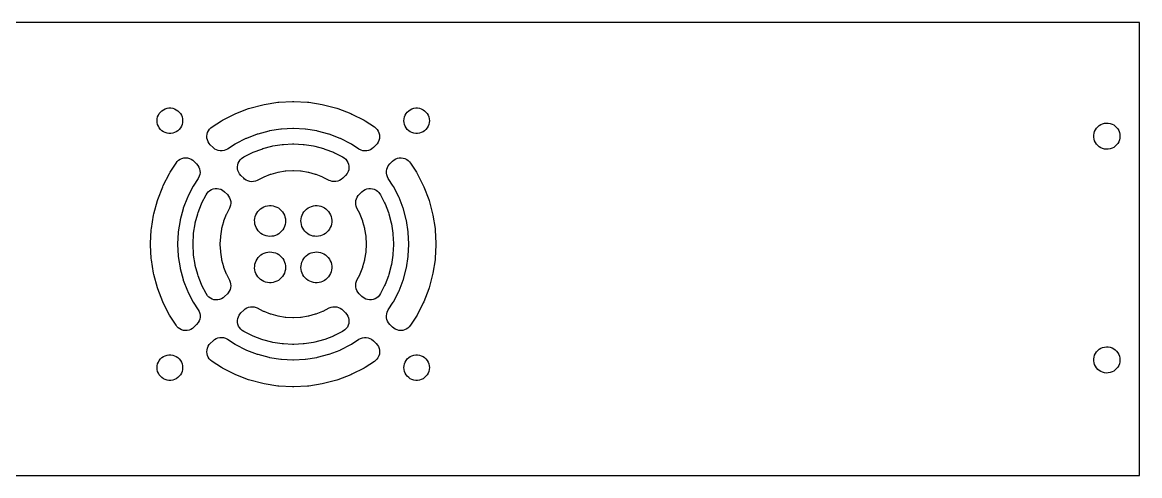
# Model space of a CAD drawing. Header units: metres. Extents: x 0 to 290, y 0 to 59.
# Drawn here: x 144.9 to 289.8, y 0 to 58.8 of the extents above; entities that cross this region are included whole.
import ezdxf

# ---------------------------------------------------------------- set-up
doc = ezdxf.new("R2010")
doc.units = ezdxf.units.M

msp = doc.modelspace()

# ---------------------------------------------------------------- linework, layer by layer
for p, q in [((289.75, 58.75), (0, 58.75)), ((289.75, 0), (289.75, 58.75)), ((174.359, 47.6149), (176.078, 48.0754)), ((176.078, 48.0754), (176.231, 48.108)), ((176.231, 48.108), (177.989, 48.3864)), ((177.989, 48.3864), (178.145, 48.4028)), ((178.145, 48.4028), (179.921, 48.4959)), ((179.921, 48.4959), (180.079, 48.4959)), ((180.079, 48.4959), (181.855, 48.4028)), ((181.855, 48.4028), (182.011, 48.3864)), ((182.011, 48.3864), (183.769, 48.108)), ((183.769, 48.108), (183.922, 48.0754)), ((183.922, 48.0754), (185.641, 47.6149)), ((162.364, 46.2466), (162.419, 46.4877)), ((162.419, 46.4877), (162.509, 46.7179)), ((162.509, 46.7179), (162.633, 46.9321)), ((162.633, 46.9321), (162.787, 47.1254)), ((162.787, 47.1254), (162.968, 47.2936)), ((162.968, 47.2936), (163.173, 47.4329)), ((163.173, 47.4329), (163.396, 47.5402)), ((163.396, 47.5402), (163.632, 47.6131)), ((163.632, 47.6131), (163.876, 47.65)), ((163.876, 47.65), (164.124, 47.65)), ((164.124, 47.65), (164.368, 47.6131)), ((164.368, 47.6131), (164.605, 47.5402)), ((164.605, 47.5402), (164.827, 47.4329)), ((164.827, 47.4329), (165.032, 47.2936)), ((165.032, 47.2936), (165.213, 47.1254)), ((165.213, 47.1254), (165.367, 46.9321)), ((165.367, 46.9321), (165.491, 46.7179)), ((165.491, 46.7179), (165.581, 46.4877)), ((165.581, 46.4877), (165.636, 46.2466)), ((170.82, 46.0571), (172.405, 46.8649)), ((172.405, 46.8649), (172.549, 46.9288)), ((172.549, 46.9288), (174.21, 47.5664)), ((174.21, 47.5664), (174.359, 47.6149)), ((185.641, 47.6149), (185.79, 47.5664)), ((185.79, 47.5664), (187.451, 46.9288)), ((187.451, 46.9288), (187.595, 46.8649)), ((187.595, 46.8649), (189.18, 46.0571)), ((194.364, 46.2466), (194.419, 46.4877)), ((194.419, 46.4877), (194.509, 46.7179)), ((194.509, 46.7179), (194.633, 46.9321)), ((194.633, 46.9321), (194.787, 47.1254)), ((194.787, 47.1254), (194.968, 47.2936)), ((194.968, 47.2936), (195.173, 47.4329)), ((195.173, 47.4329), (195.395, 47.5402)), ((195.395, 47.5402), (195.632, 47.6131)), ((195.632, 47.6131), (195.876, 47.65)), ((195.876, 47.65), (196.124, 47.65)), ((196.124, 47.65), (196.368, 47.6131)), ((196.368, 47.6131), (196.604, 47.5402)), ((196.604, 47.5402), (196.827, 47.4329)), ((196.827, 47.4329), (197.032, 47.2936)), ((197.032, 47.2936), (197.213, 47.1254)), ((197.213, 47.1254), (197.367, 46.9321)), ((197.367, 46.9321), (197.491, 46.7179)), ((197.491, 46.7179), (197.581, 46.4877)), ((197.581, 46.4877), (197.636, 46.2466)), ((162.345, 46), (162.364, 46.2466)), ((162.364, 45.7534), (162.345, 46)), ((162.419, 45.5123), (162.364, 45.7534)), ((162.509, 45.2821), (162.419, 45.5123)), ((162.633, 45.0679), (162.509, 45.2821)), ((162.787, 44.8746), (162.633, 45.0679)), ((165.367, 45.0679), (165.213, 44.8746)), ((165.491, 45.2821), (165.367, 45.0679)), ((165.581, 45.5123), (165.491, 45.2821)), ((165.636, 45.7534), (165.581, 45.5123)), ((165.636, 46.2466), (165.655, 46)), ((165.655, 46), (165.636, 45.7534)), ((169.157, 44.9109), (169.332, 45.0861)), ((169.332, 45.0861), (169.484, 45.1995)), ((169.484, 45.1995), (170.684, 45.9786)), ((170.684, 45.9786), (170.82, 46.0571)), ((178.393, 44.9117), (176.92, 44.6784)), ((178.471, 44.9199), (178.393, 44.9117)), ((179.961, 44.9979), (178.471, 44.9199)), ((180.039, 44.9979), (179.961, 44.9979)), ((181.529, 44.9199), (180.039, 44.9979)), ((181.607, 44.9117), (181.529, 44.9199)), ((183.08, 44.6784), (181.607, 44.9117)), ((189.18, 46.0571), (189.316, 45.9786)), ((189.316, 45.9786), (190.516, 45.1995)), ((190.516, 45.1995), (190.712, 45.0478)), ((190.712, 45.0478), (190.88, 44.866)), ((194.345, 46), (194.364, 46.2466)), ((194.364, 45.7534), (194.345, 46)), ((194.419, 45.5123), (194.364, 45.7534)), ((194.509, 45.2821), (194.419, 45.5123)), ((194.633, 45.0679), (194.509, 45.2821)), ((194.787, 44.8746), (194.633, 45.0679)), ((197.367, 45.0679), (197.213, 44.8746)), ((197.491, 45.2821), (197.367, 45.0679)), ((197.581, 45.5123), (197.491, 45.2821)), ((197.636, 45.7534), (197.581, 45.5123)), ((197.636, 46.2466), (197.655, 46)), ((197.655, 46), (197.636, 45.7534)), ((284.018, 44.832), (284.154, 45.039)), ((284.154, 45.039), (284.32, 45.2238)), ((284.32, 45.2238), (284.511, 45.3826)), ((284.511, 45.3826), (284.723, 45.5119)), ((284.723, 45.5119), (284.951, 45.6089)), ((284.951, 45.6089), (285.191, 45.6717)), ((285.191, 45.6717), (285.438, 45.6989)), ((285.438, 45.6989), (285.686, 45.6898)), ((285.686, 45.6898), (285.93, 45.6447)), ((285.93, 45.6447), (286.165, 45.5646)), ((286.165, 45.5646), (286.386, 45.4511)), ((286.386, 45.4511), (286.587, 45.3067)), ((286.587, 45.3067), (286.766, 45.1344)), ((286.766, 45.1344), (286.918, 44.938)), ((286.918, 44.938), (287.039, 44.7216)), ((162.968, 44.7064), (162.787, 44.8746)), ((163.173, 44.567), (162.968, 44.7064)), ((163.396, 44.4597), (163.173, 44.567)), ((163.632, 44.3869), (163.396, 44.4597)), ((163.876, 44.35), (163.632, 44.3869)), ((164.124, 44.35), (163.876, 44.35)), ((164.368, 44.3869), (164.124, 44.35)), ((164.605, 44.4597), (164.368, 44.3869)), ((164.827, 44.567), (164.605, 44.4597)), ((165.032, 44.7064), (164.827, 44.567)), ((165.213, 44.8746), (165.032, 44.7064)), ((168.802, 44.0034), (168.833, 44.2493)), ((168.813, 43.7559), (168.802, 44.0034)), ((168.864, 43.5134), (168.813, 43.7559)), ((168.833, 44.2493), (168.904, 44.4867)), ((168.954, 43.2827), (168.864, 43.5134)), ((168.904, 44.4867), (169.013, 44.7093)), ((169.013, 44.7093), (169.157, 44.9109)), ((173.864, 43.6853), (172.535, 43.0082)), ((173.936, 43.7173), (173.864, 43.6853)), ((175.328, 44.2517), (173.936, 43.7173)), ((175.403, 44.2761), (175.328, 44.2517)), ((176.843, 44.662), (175.403, 44.2761)), ((176.92, 44.6784), (176.843, 44.662)), ((183.157, 44.662), (183.08, 44.6784)), ((184.597, 44.2761), (183.157, 44.662)), ((184.672, 44.2517), (184.597, 44.2761)), ((186.064, 43.7173), (184.672, 44.2517)), ((186.136, 43.6853), (186.064, 43.7173)), ((187.465, 43.0082), (186.136, 43.6853)), ((190.88, 44.866), (191.016, 44.659)), ((191.016, 44.659), (191.116, 44.4324)), ((191.116, 44.4324), (191.178, 44.1924)), ((191.179, 43.6986), (191.119, 43.4583)), ((191.178, 44.1924), (191.199, 43.9456)), ((191.199, 43.9456), (191.179, 43.6986)), ((194.968, 44.7064), (194.787, 44.8746)), ((195.173, 44.567), (194.968, 44.7064)), ((195.395, 44.4597), (195.173, 44.567)), ((195.632, 44.3869), (195.395, 44.4597)), ((195.876, 44.35), (195.632, 44.3869)), ((196.124, 44.35), (195.876, 44.35)), ((196.368, 44.3869), (196.124, 44.35)), ((196.604, 44.4597), (196.368, 44.3869)), ((196.827, 44.567), (196.604, 44.4597)), ((197.032, 44.7064), (196.827, 44.567)), ((197.213, 44.8746), (197.032, 44.7064)), ((283.805, 44.1241), (283.841, 44.3696)), ((283.805, 43.8759), (283.805, 44.1241)), ((283.841, 43.6304), (283.805, 43.8759)), ((283.841, 44.3696), (283.912, 44.6073)), ((283.912, 43.3927), (283.841, 43.6304)), ((283.912, 44.6073), (284.018, 44.832)), ((287.039, 44.7216), (287.128, 44.4898)), ((287.128, 43.5102), (287.039, 43.2784)), ((287.128, 44.4898), (287.182, 44.2475)), ((287.182, 43.7525), (287.128, 43.5102)), ((287.182, 44.2475), (287.2, 44)), ((287.2, 44), (287.182, 43.7525)), ((169.08, 43.0698), (168.954, 43.2827)), ((169.241, 42.8808), (169.08, 43.0698)), ((169.599, 42.5228), (169.241, 42.8808)), ((169.835, 42.33), (169.599, 42.5228)), ((170.053, 42.2115), (169.835, 42.33)), ((170.287, 42.1304), (170.053, 42.2115)), ((170.531, 42.0889), (170.287, 42.1304)), ((170.779, 42.0883), (170.531, 42.0889)), ((171.023, 42.1284), (170.779, 42.0883)), ((171.258, 42.2081), (171.023, 42.1284)), ((171.476, 42.3255), (171.258, 42.2081)), ((172.467, 42.969), (171.476, 42.3255)), ((172.535, 43.0082), (172.467, 42.969)), ((174.786, 41.9042), (175.909, 42.3356)), ((175.909, 42.3356), (176.059, 42.3841)), ((176.059, 42.3841), (177.221, 42.6955)), ((177.221, 42.6955), (177.375, 42.7282)), ((177.375, 42.7282), (178.564, 42.9165)), ((178.564, 42.9165), (178.72, 42.9329)), ((178.72, 42.9329), (179.921, 42.9959)), ((179.921, 42.9959), (180.079, 42.9959)), ((180.079, 42.9959), (181.28, 42.9329)), ((181.28, 42.9329), (181.436, 42.9165)), ((181.436, 42.9165), (182.625, 42.7282)), ((182.625, 42.7282), (182.779, 42.6955)), ((182.779, 42.6955), (183.941, 42.3841)), ((183.941, 42.3841), (184.091, 42.3356)), ((184.091, 42.3356), (185.214, 41.9042)), ((187.533, 42.969), (187.465, 43.0082)), ((188.524, 42.3255), (187.533, 42.969)), ((188.796, 42.1861), (188.524, 42.3255)), ((189.033, 42.1154), (188.796, 42.1861)), ((189.279, 42.0847), (189.033, 42.1154)), ((189.526, 42.095), (189.279, 42.0847)), ((189.769, 42.1458), (189.526, 42.095)), ((190, 42.2359), (189.769, 42.1458)), ((190.212, 42.3627), (190, 42.2359)), ((190.401, 42.5228), (190.212, 42.3627)), ((190.759, 42.8808), (190.401, 42.5228)), ((190.885, 43.0234), (190.759, 42.8808)), ((191.02, 43.2312), (190.885, 43.0234)), ((191.119, 43.4583), (191.02, 43.2312)), ((284.018, 43.168), (283.912, 43.3927)), ((284.154, 42.961), (284.018, 43.168)), ((284.32, 42.7762), (284.154, 42.961)), ((284.511, 42.6174), (284.32, 42.7762)), ((284.723, 42.4881), (284.511, 42.6174)), ((284.951, 42.3911), (284.723, 42.4881)), ((285.191, 42.3283), (284.951, 42.3911)), ((285.438, 42.3011), (285.191, 42.3283)), ((285.686, 42.3102), (285.438, 42.3011)), ((285.93, 42.3553), (285.686, 42.3102)), ((286.165, 42.4354), (285.93, 42.3553)), ((286.386, 42.5489), (286.165, 42.4354)), ((286.587, 42.6933), (286.386, 42.5489)), ((286.766, 42.8656), (286.587, 42.6933)), ((286.918, 43.062), (286.766, 42.8656)), ((287.039, 43.2784), (286.918, 43.062)), ((164.801, 40.5158), (164.952, 40.7117)), ((164.952, 40.7117), (165.134, 40.88)), ((165.134, 40.88), (165.341, 41.0161)), ((165.341, 41.0161), (165.568, 41.1162)), ((165.568, 41.1162), (165.808, 41.1777)), ((165.808, 41.1777), (166.054, 41.1988)), ((166.054, 41.1988), (166.301, 41.179)), ((166.301, 41.179), (166.542, 41.1189)), ((166.542, 41.1189), (166.769, 41.02)), ((166.769, 41.02), (166.977, 40.8851)), ((166.977, 40.8851), (167.119, 40.7595)), ((167.119, 40.7595), (167.477, 40.4015)), ((172.876, 40.5143), (172.985, 40.7368)), ((172.985, 40.7368), (173.129, 40.9385)), ((173.129, 40.9385), (173.304, 41.1136)), ((173.304, 41.1136), (173.593, 41.3055)), ((173.593, 41.3055), (174.642, 41.8403)), ((174.642, 41.8403), (174.786, 41.9042)), ((185.214, 41.9042), (185.358, 41.8403)), ((185.358, 41.8403), (186.407, 41.3055)), ((186.407, 41.3055), (186.618, 41.1752)), ((186.618, 41.1752), (186.804, 41.012)), ((186.804, 41.012), (186.961, 40.8203)), ((186.961, 40.8203), (187.085, 40.6054)), ((187.085, 40.6054), (187.171, 40.3732)), ((192.523, 40.4015), (192.881, 40.7595)), ((192.881, 40.7595), (193.07, 40.9196)), ((193.07, 40.9196), (193.283, 41.0464)), ((193.283, 41.0464), (193.513, 41.1365)), ((193.513, 41.1365), (193.756, 41.1873)), ((193.756, 41.1873), (194.003, 41.1975)), ((194.003, 41.1975), (194.249, 41.1669)), ((194.249, 41.1669), (194.487, 41.0962)), ((194.487, 41.0962), (194.709, 40.9874)), ((194.709, 40.9874), (194.911, 40.8434)), ((194.911, 40.8434), (195.086, 40.6683)), ((195.086, 40.6683), (195.199, 40.5158)), ((163.135, 37.5947), (163.943, 39.18)), ((163.943, 39.18), (164.021, 39.3159)), ((164.021, 39.3159), (164.801, 40.5158)), ((167.477, 40.4015), (167.637, 40.2124)), ((167.637, 40.2124), (167.764, 39.9996)), ((167.764, 39.9996), (167.854, 39.7688)), ((167.854, 39.7688), (167.905, 39.5264)), ((167.915, 39.2789), (167.885, 39.033)), ((167.905, 39.5264), (167.915, 39.2789)), ((172.775, 40.031), (172.806, 40.2768)), ((172.785, 39.7835), (172.775, 40.031)), ((172.836, 39.541), (172.785, 39.7835)), ((172.806, 40.2768), (172.876, 40.5143)), ((172.926, 39.3102), (172.836, 39.541)), ((173.053, 39.0974), (172.926, 39.3102)), ((177.987, 39.2822), (177.102, 39.0452)), ((178.064, 39.2985), (177.987, 39.2822)), ((178.968, 39.4418), (178.064, 39.2985)), ((179.046, 39.45), (178.968, 39.4418)), ((179.961, 39.4979), (179.046, 39.45)), ((180.039, 39.4979), (179.961, 39.4979)), ((180.954, 39.45), (180.039, 39.4979)), ((181.032, 39.4418), (180.954, 39.45)), ((181.936, 39.2985), (181.032, 39.4418)), ((182.013, 39.2822), (181.936, 39.2985)), ((182.898, 39.0452), (182.013, 39.2822)), ((187.002, 39.18), (186.787, 38.9084)), ((187.115, 39.4007), (187.002, 39.18)), ((187.189, 39.6369), (187.115, 39.4007)), ((187.171, 40.3732), (187.218, 40.1299)), ((187.224, 39.8822), (187.189, 39.6369)), ((187.218, 40.1299), (187.224, 39.8822)), ((192.088, 39.2211), (192.089, 39.4688)), ((192.128, 38.9766), (192.088, 39.2211)), ((192.089, 39.4688), (192.13, 39.7131)), ((192.13, 39.7131), (192.211, 39.9472)), ((192.211, 39.9472), (192.33, 40.1647)), ((192.33, 40.1647), (192.523, 40.4015)), ((195.199, 40.5158), (195.979, 39.3159)), ((195.979, 39.3159), (196.057, 39.18)), ((196.057, 39.18), (196.865, 37.5947)), ((167.675, 38.5239), (167.031, 37.533)), ((167.814, 38.7956), (167.675, 38.5239)), ((167.885, 39.033), (167.814, 38.7956)), ((173.213, 38.9084), (173.053, 39.0974)), ((173.581, 38.5402), (173.213, 38.9084)), ((173.691, 38.4403), (173.581, 38.5402)), ((173.895, 38.2997), (173.691, 38.4403)), ((174.12, 38.1946), (173.895, 38.2997)), ((174.358, 38.1279), (174.12, 38.1946)), ((174.605, 38.1013), (174.358, 38.1279)), ((174.852, 38.1156), (174.605, 38.1013)), ((175.094, 38.1705), (174.852, 38.1156)), ((175.323, 38.2643), (175.094, 38.1705)), ((176.101, 38.6608), (175.323, 38.2643)), ((176.173, 38.6928), (176.101, 38.6608)), ((177.028, 39.0209), (176.173, 38.6928)), ((177.102, 39.0452), (177.028, 39.0209)), ((182.972, 39.0209), (182.898, 39.0452)), ((183.827, 38.6928), (182.972, 39.0209)), ((183.899, 38.6608), (183.827, 38.6928)), ((184.677, 38.2643), (183.899, 38.6608)), ((184.813, 38.2034), (184.677, 38.2643)), ((185.05, 38.1328), (184.813, 38.2034)), ((185.296, 38.1021), (185.05, 38.1328)), ((185.544, 38.1124), (185.296, 38.1021)), ((185.786, 38.1632), (185.544, 38.1124)), ((186.017, 38.2533), (185.786, 38.1632)), ((186.23, 38.3801), (186.017, 38.2533)), ((186.419, 38.5402), (186.23, 38.3801)), ((186.787, 38.9084), (186.419, 38.5402)), ((192.208, 38.7421), (192.128, 38.9766)), ((192.325, 38.5239), (192.208, 38.7421)), ((192.969, 37.533), (192.325, 38.5239)), ((162.434, 35.7902), (163.071, 37.4512)), ((163.071, 37.4512), (163.135, 37.5947)), ((166.992, 37.465), (166.315, 36.136)), ((167.031, 37.533), (166.992, 37.465)), ((168.16, 35.3577), (168.694, 36.4074)), ((168.694, 36.4074), (168.825, 36.6181)), ((168.825, 36.6181), (168.988, 36.8044)), ((168.988, 36.8044), (169.18, 36.9614)), ((169.18, 36.9614), (169.395, 37.0847)), ((169.395, 37.0847), (169.627, 37.1709)), ((169.627, 37.1709), (169.87, 37.2177)), ((169.87, 37.2177), (170.118, 37.2239)), ((170.118, 37.2239), (170.363, 37.1892)), ((170.363, 37.1892), (170.599, 37.1145)), ((170.599, 37.1145), (170.82, 37.0021)), ((170.82, 37.0021), (171.092, 36.787)), ((171.092, 36.787), (171.46, 36.4189)), ((171.46, 36.4189), (171.62, 36.2298)), ((171.62, 36.2298), (171.747, 36.017)), ((188.3, 36.1046), (188.44, 36.3086)), ((188.44, 36.3086), (188.54, 36.4189)), ((188.54, 36.4189), (188.908, 36.787)), ((188.908, 36.787), (189.097, 36.9472)), ((189.097, 36.9472), (189.31, 37.074)), ((189.31, 37.074), (189.541, 37.164)), ((189.541, 37.164), (189.783, 37.2149)), ((189.783, 37.2149), (190.031, 37.2251)), ((190.031, 37.2251), (190.277, 37.1945)), ((190.277, 37.1945), (190.514, 37.1238)), ((190.514, 37.1238), (190.737, 37.015)), ((190.737, 37.015), (190.938, 36.871)), ((190.938, 36.871), (191.114, 36.6958)), ((191.114, 36.6958), (191.306, 36.4074)), ((191.306, 36.4074), (191.84, 35.3577)), ((193.008, 37.465), (192.969, 37.533)), ((193.685, 36.136), (193.008, 37.465)), ((196.865, 37.5947), (196.929, 37.4512)), ((196.929, 37.4512), (197.566, 35.7902)), ((161.925, 33.9223), (162.385, 35.6409)), ((162.385, 35.6409), (162.434, 35.7902)), ((166.283, 36.0643), (165.748, 34.672)), ((166.315, 36.136), (166.283, 36.0643)), ((167.664, 34.0905), (168.096, 35.2143)), ((168.096, 35.2143), (168.16, 35.3577)), ((171.797, 34.8129), (171.736, 34.6772)), ((171.747, 36.017), (171.837, 35.7862)), ((171.867, 35.0504), (171.797, 34.8129)), ((171.837, 35.7862), (171.888, 35.5437)), ((171.898, 35.2962), (171.867, 35.0504)), ((171.888, 35.5437), (171.898, 35.2962)), ((175.968, 34.7216), (176.187, 34.8348)), ((176.187, 34.8348), (176.418, 34.9202)), ((176.418, 34.9202), (176.658, 34.9766)), ((176.658, 34.9766), (176.902, 35.0031)), ((176.902, 35.0031), (177.149, 34.9993)), ((177.149, 34.9993), (177.393, 34.9653)), ((177.393, 34.9653), (177.63, 34.9015)), ((177.63, 34.9015), (177.859, 34.809)), ((177.859, 34.809), (178.074, 34.6892)), ((181.926, 34.6892), (182.141, 34.809)), ((182.141, 34.809), (182.37, 34.9015)), ((182.37, 34.9015), (182.607, 34.9653)), ((182.607, 34.9653), (182.851, 34.9993)), ((182.851, 34.9993), (183.098, 35.0031)), ((183.098, 35.0031), (183.342, 34.9766)), ((183.342, 34.9766), (183.582, 34.9202)), ((183.582, 34.9202), (183.813, 34.8348)), ((183.813, 34.8348), (184.032, 34.7216)), ((188.101, 35.3954), (188.128, 35.6417)), ((188.116, 35.1481), (188.101, 35.3954)), ((188.17, 34.9065), (188.116, 35.1481)), ((188.128, 35.6417), (188.195, 35.8803)), ((188.264, 34.6772), (188.17, 34.9065)), ((188.195, 35.8803), (188.3, 36.1046)), ((191.84, 35.3577), (191.904, 35.2143)), ((191.904, 35.2143), (192.336, 34.0905)), ((193.717, 36.0643), (193.685, 36.136)), ((194.252, 34.672), (193.717, 36.0643)), ((197.566, 35.7902), (197.615, 35.6409)), ((197.615, 35.6409), (198.075, 33.9223)), ((161.614, 32.0113), (161.892, 33.7687)), ((161.892, 33.7687), (161.925, 33.9223)), ((165.724, 34.5971), (165.338, 33.1568)), ((165.748, 34.672), (165.724, 34.5971)), ((167.304, 32.7789), (167.616, 33.9412)), ((167.616, 33.9412), (167.664, 34.0905)), ((171.307, 33.8273), (170.979, 32.9724)), ((171.339, 33.8991), (171.307, 33.8273)), ((171.736, 34.6772), (171.339, 33.8991)), ((174.997, 33.0976), (175.023, 33.3424)), ((175.023, 33.3424), (175.08, 33.5821)), ((175.08, 33.5821), (175.165, 33.813)), ((175.165, 33.813), (175.278, 34.0318)), ((175.278, 34.0318), (175.418, 34.2349)), ((175.418, 34.2349), (175.581, 34.4194)), ((175.581, 34.4194), (175.765, 34.5825)), ((175.765, 34.5825), (175.968, 34.7216)), ((178.074, 34.6892), (178.272, 34.5439)), ((178.272, 34.5439), (178.452, 34.3752)), ((178.452, 34.3752), (178.609, 34.1857)), ((178.609, 34.1857), (178.742, 33.9784)), ((178.742, 33.9784), (178.848, 33.7563)), ((178.848, 33.7563), (178.927, 33.5228)), ((178.927, 33.5228), (178.976, 33.2815)), ((181.024, 33.2815), (181.073, 33.5228)), ((181.073, 33.5228), (181.152, 33.7563)), ((181.152, 33.7563), (181.258, 33.9784)), ((181.258, 33.9784), (181.391, 34.1857)), ((181.391, 34.1857), (181.548, 34.3752)), ((181.548, 34.3752), (181.728, 34.5439)), ((181.728, 34.5439), (181.926, 34.6892)), ((184.032, 34.7216), (184.235, 34.5825)), ((184.235, 34.5825), (184.419, 34.4194)), ((184.419, 34.4194), (184.582, 34.2349)), ((184.582, 34.2349), (184.722, 34.0318)), ((184.722, 34.0318), (184.835, 33.813)), ((184.835, 33.813), (184.92, 33.5821)), ((184.92, 33.5821), (184.977, 33.3424)), ((184.977, 33.3424), (185.003, 33.0976)), ((188.661, 33.8991), (188.264, 34.6772)), ((188.693, 33.8273), (188.661, 33.8991)), ((189.021, 32.9724), (188.693, 33.8273)), ((192.336, 34.0905), (192.384, 33.9412)), ((192.384, 33.9412), (192.696, 32.7789)), ((194.276, 34.5971), (194.252, 34.672)), ((194.662, 33.1568), (194.276, 34.5971)), ((198.075, 33.9223), (198.108, 33.7687)), ((198.108, 33.7687), (198.386, 32.0113)), ((161.597, 31.8552), (161.614, 32.0113)), ((165.322, 33.0798), (165.088, 31.6067)), ((165.338, 33.1568), (165.322, 33.0798)), ((167.084, 31.4364), (167.272, 32.6253)), ((167.272, 32.6253), (167.304, 32.7789)), ((170.701, 31.9364), (170.558, 31.0317)), ((170.718, 32.0131), (170.701, 31.9364)), ((170.955, 32.8977), (170.718, 32.0131)), ((170.979, 32.9724), (170.955, 32.8977)), ((175.001, 32.8513), (174.997, 33.0976)), ((175.035, 32.6075), (175.001, 32.8513)), ((175.098, 32.3696), (175.035, 32.6075)), ((175.191, 32.1414), (175.098, 32.3696)), ((175.311, 31.9263), (175.191, 32.1414)), ((175.456, 31.7275), (175.311, 31.9263)), ((178.645, 31.8749), (178.493, 31.6807)), ((178.771, 32.0863), (178.645, 31.8749)), ((178.871, 32.3115), (178.771, 32.0863)), ((178.942, 32.5473), (178.871, 32.3115)), ((178.983, 32.79), (178.942, 32.5473)), ((178.976, 33.2815), (178.995, 33.036)), ((178.995, 33.036), (178.983, 32.79)), ((181.005, 33.036), (181.024, 33.2815)), ((181.017, 32.79), (181.005, 33.036)), ((181.058, 32.5473), (181.017, 32.79)), ((181.129, 32.3115), (181.058, 32.5473)), ((181.229, 32.0863), (181.129, 32.3115)), ((181.355, 31.8749), (181.229, 32.0863)), ((181.507, 31.6807), (181.355, 31.8749)), ((184.689, 31.9263), (184.544, 31.7275)), ((184.809, 32.1414), (184.689, 31.9263)), ((184.902, 32.3696), (184.809, 32.1414)), ((184.965, 32.6075), (184.902, 32.3696)), ((184.999, 32.8513), (184.965, 32.6075)), ((185.003, 33.0976), (184.999, 32.8513)), ((189.045, 32.8977), (189.021, 32.9724)), ((189.282, 32.0131), (189.045, 32.8977)), ((189.299, 31.9364), (189.282, 32.0131)), ((189.442, 31.0317), (189.299, 31.9364)), ((192.696, 32.7789), (192.728, 32.6253)), ((192.728, 32.6253), (192.916, 31.4364)), ((194.678, 33.0798), (194.662, 33.1568)), ((194.912, 31.6067), (194.678, 33.0798)), ((198.386, 32.0113), (198.403, 31.8552)), ((161.504, 30.0785), (161.597, 31.8552)), ((165.08, 31.5286), (165.002, 30.0393)), ((165.088, 31.6067), (165.08, 31.5286)), ((167.004, 30.0785), (167.067, 31.2803)), ((167.067, 31.2803), (167.084, 31.4364)), ((170.55, 30.9538), (170.502, 30.0393)), ((170.558, 31.0317), (170.55, 30.9538)), ((175.625, 31.5481), (175.456, 31.7275)), ((175.814, 31.3908), (175.625, 31.5481)), ((176.022, 31.2579), (175.814, 31.3908)), ((176.244, 31.1516), (176.022, 31.2579)), ((176.477, 31.0733), (176.244, 31.1516)), ((176.718, 31.0244), (176.477, 31.0733)), ((176.964, 31.0054), (176.718, 31.0244)), ((177.21, 31.0168), (176.964, 31.0054)), ((177.453, 31.0583), (177.21, 31.0168)), ((177.688, 31.1293), (177.453, 31.0583)), ((177.914, 31.2288), (177.688, 31.1293)), ((178.125, 31.3552), (177.914, 31.2288)), ((178.319, 31.5066), (178.125, 31.3552)), ((178.493, 31.6807), (178.319, 31.5066)), ((181.681, 31.5066), (181.507, 31.6807)), ((181.875, 31.3552), (181.681, 31.5066)), ((182.086, 31.2288), (181.875, 31.3552)), ((182.312, 31.1293), (182.086, 31.2288)), ((182.547, 31.0583), (182.312, 31.1293)), ((182.79, 31.0168), (182.547, 31.0583)), ((183.036, 31.0054), (182.79, 31.0168)), ((183.282, 31.0244), (183.036, 31.0054)), ((183.523, 31.0733), (183.282, 31.0244)), ((183.756, 31.1516), (183.523, 31.0733)), ((183.978, 31.2579), (183.756, 31.1516)), ((184.186, 31.3908), (183.978, 31.2579)), ((184.375, 31.5481), (184.186, 31.3908)), ((184.544, 31.7275), (184.375, 31.5481)), ((189.45, 30.9538), (189.442, 31.0317)), ((189.498, 30.0393), (189.45, 30.9538)), ((192.916, 31.4364), (192.933, 31.2803)), ((192.933, 31.2803), (192.996, 30.0785)), ((194.92, 31.5286), (194.912, 31.6067)), ((194.998, 30.0393), (194.92, 31.5286)), ((198.403, 31.8552), (198.496, 30.0785)), ((161.504, 29.9215), (161.504, 30.0785)), ((161.597, 28.1448), (161.504, 29.9215)), ((165.002, 30.0393), (165.002, 29.9607)), ((165.002, 29.9607), (165.08, 28.4714)), ((167.004, 29.9215), (167.004, 30.0785)), ((167.067, 28.7197), (167.004, 29.9215)), ((170.502, 30.0393), (170.502, 29.9607)), ((170.502, 29.9607), (170.55, 29.0462)), ((170.55, 29.0462), (170.558, 28.9683)), ((176.477, 28.9267), (176.718, 28.9756)), ((176.718, 28.9756), (176.964, 28.9946)), ((176.964, 28.9946), (177.21, 28.9832)), ((177.21, 28.9832), (177.453, 28.9417)), ((182.547, 28.9417), (182.79, 28.9832)), ((182.79, 28.9832), (183.036, 28.9946)), ((183.036, 28.9946), (183.282, 28.9756)), ((183.282, 28.9756), (183.523, 28.9267)), ((189.442, 28.9683), (189.45, 29.0462)), ((189.45, 29.0462), (189.498, 29.9607)), ((189.498, 29.9607), (189.498, 30.0393)), ((192.996, 29.9215), (192.933, 28.7197)), ((192.996, 30.0785), (192.996, 29.9215)), ((194.92, 28.4714), (194.998, 29.9607)), ((194.998, 29.9607), (194.998, 30.0393)), ((198.496, 29.9215), (198.403, 28.1448)), ((198.496, 30.0785), (198.496, 29.9215)), ((161.614, 27.9887), (161.597, 28.1448)), ((161.892, 26.2313), (161.614, 27.9887)), ((165.08, 28.4714), (165.088, 28.3933)), ((165.088, 28.3933), (165.322, 26.9202)), ((167.084, 28.5636), (167.067, 28.7197)), ((167.272, 27.3747), (167.084, 28.5636)), ((170.558, 28.9683), (170.701, 28.0636)), ((170.701, 28.0636), (170.718, 27.9869)), ((170.718, 27.9869), (170.955, 27.1023)), ((175.035, 27.3925), (175.098, 27.6304)), ((175.098, 27.6304), (175.191, 27.8586)), ((175.191, 27.8586), (175.311, 28.0737)), ((175.311, 28.0737), (175.456, 28.2725)), ((175.456, 28.2725), (175.625, 28.4519)), ((175.625, 28.4519), (175.814, 28.6092)), ((175.814, 28.6092), (176.022, 28.7421)), ((176.022, 28.7421), (176.244, 28.8484)), ((176.244, 28.8484), (176.477, 28.9267)), ((177.453, 28.9417), (177.688, 28.8707)), ((177.688, 28.8707), (177.914, 28.7712)), ((177.914, 28.7712), (178.125, 28.6448)), ((178.125, 28.6448), (178.319, 28.4934)), ((178.319, 28.4934), (178.493, 28.3193)), ((178.493, 28.3193), (178.645, 28.1251)), ((178.645, 28.1251), (178.771, 27.9137)), ((178.771, 27.9137), (178.871, 27.6885)), ((178.871, 27.6885), (178.942, 27.4527)), ((181.058, 27.4527), (181.129, 27.6885)), ((181.129, 27.6885), (181.229, 27.9137)), ((181.229, 27.9137), (181.355, 28.1251)), ((181.355, 28.1251), (181.507, 28.3193)), ((181.507, 28.3193), (181.681, 28.4934)), ((181.681, 28.4934), (181.875, 28.6448)), ((181.875, 28.6448), (182.086, 28.7712)), ((182.086, 28.7712), (182.312, 28.8707)), ((182.312, 28.8707), (182.547, 28.9417)), ((183.523, 28.9267), (183.756, 28.8484)), ((183.756, 28.8484), (183.978, 28.7421)), ((183.978, 28.7421), (184.186, 28.6092)), ((184.186, 28.6092), (184.375, 28.4519)), ((184.375, 28.4519), (184.544, 28.2725)), ((184.544, 28.2725), (184.689, 28.0737)), ((184.689, 28.0737), (184.809, 27.8586)), ((184.809, 27.8586), (184.902, 27.6304)), ((184.902, 27.6304), (184.965, 27.3925)), ((189.045, 27.1023), (189.282, 27.9869)), ((189.282, 27.9869), (189.299, 28.0636)), ((189.299, 28.0636), (189.442, 28.9683)), ((192.916, 28.5636), (192.728, 27.3747)), ((192.933, 28.7197), (192.916, 28.5636)), ((194.678, 26.9202), (194.912, 28.3933)), ((194.912, 28.3933), (194.92, 28.4714)), ((198.386, 27.9887), (198.108, 26.2313)), ((198.403, 28.1448), (198.386, 27.9887)), ((161.925, 26.0777), (161.892, 26.2313)), ((162.385, 24.3591), (161.925, 26.0777)), ((165.322, 26.9202), (165.338, 26.8432)), ((165.338, 26.8432), (165.724, 25.4029)), ((167.304, 27.2211), (167.272, 27.3747)), ((167.616, 26.0588), (167.304, 27.2211)), ((170.955, 27.1023), (170.979, 27.0276)), ((170.979, 27.0276), (171.307, 26.1727)), ((171.307, 26.1727), (171.339, 26.1009)), ((171.339, 26.1009), (171.736, 25.3228)), ((174.997, 26.9024), (175.001, 27.1487)), ((175.023, 26.6576), (174.997, 26.9024)), ((175.001, 27.1487), (175.035, 27.3925)), ((175.08, 26.4179), (175.023, 26.6576)), ((175.165, 26.187), (175.08, 26.4179)), ((175.278, 25.9682), (175.165, 26.187)), ((178.848, 26.2437), (178.742, 26.0216)), ((178.927, 26.4772), (178.848, 26.2437)), ((178.976, 26.7185), (178.927, 26.4772)), ((178.942, 27.4527), (178.983, 27.21)), ((178.995, 26.964), (178.976, 26.7185)), ((178.983, 27.21), (178.995, 26.964)), ((181.005, 26.964), (181.017, 27.21)), ((181.024, 26.7185), (181.005, 26.964)), ((181.017, 27.21), (181.058, 27.4527)), ((181.073, 26.4772), (181.024, 26.7185)), ((181.152, 26.2437), (181.073, 26.4772)), ((181.258, 26.0216), (181.152, 26.2437)), ((184.835, 26.187), (184.722, 25.9682)), ((184.92, 26.4179), (184.835, 26.187)), ((184.977, 26.6576), (184.92, 26.4179)), ((184.965, 27.3925), (184.999, 27.1487)), ((185.003, 26.9024), (184.977, 26.6576)), ((184.999, 27.1487), (185.003, 26.9024)), ((188.264, 25.3228), (188.661, 26.1009)), ((188.661, 26.1009), (188.693, 26.1727)), ((188.693, 26.1727), (189.021, 27.0276)), ((189.021, 27.0276), (189.045, 27.1023)), ((192.696, 27.2211), (192.384, 26.0588)), ((192.728, 27.3747), (192.696, 27.2211)), ((194.276, 25.4029), (194.662, 26.8432)), ((194.662, 26.8432), (194.678, 26.9202)), ((198.075, 26.0777), (197.615, 24.3591)), ((198.108, 26.2313), (198.075, 26.0777)), ((165.724, 25.4029), (165.748, 25.328)), ((165.748, 25.328), (166.283, 23.9357)), ((167.664, 25.9095), (167.616, 26.0588)), ((168.096, 24.7857), (167.664, 25.9095)), ((168.16, 24.6423), (168.096, 24.7857)), ((168.694, 23.5926), (168.16, 24.6423)), ((171.736, 25.3228), (171.83, 25.0935)), ((171.83, 25.0935), (171.884, 24.8519)), ((171.884, 24.8519), (171.899, 24.6046)), ((175.418, 25.7651), (175.278, 25.9682)), ((175.581, 25.5806), (175.418, 25.7651)), ((175.765, 25.4175), (175.581, 25.5806)), ((175.968, 25.2784), (175.765, 25.4175)), ((176.187, 25.1652), (175.968, 25.2784)), ((176.418, 25.0798), (176.187, 25.1652)), ((176.658, 25.0234), (176.418, 25.0798)), ((176.902, 24.9969), (176.658, 25.0234)), ((177.149, 25.0007), (176.902, 24.9969)), ((177.393, 25.0347), (177.149, 25.0007)), ((177.63, 25.0985), (177.393, 25.0347)), ((177.859, 25.191), (177.63, 25.0985)), ((178.074, 25.3108), (177.859, 25.191)), ((178.272, 25.4561), (178.074, 25.3108)), ((178.452, 25.6248), (178.272, 25.4561)), ((178.609, 25.8143), (178.452, 25.6248)), ((178.742, 26.0216), (178.609, 25.8143)), ((181.391, 25.8143), (181.258, 26.0216)), ((181.548, 25.6248), (181.391, 25.8143)), ((181.728, 25.4561), (181.548, 25.6248)), ((181.926, 25.3108), (181.728, 25.4561)), ((182.141, 25.191), (181.926, 25.3108)), ((182.37, 25.0985), (182.141, 25.191)), ((182.607, 25.0347), (182.37, 25.0985)), ((182.851, 25.0007), (182.607, 25.0347)), ((183.098, 24.9969), (182.851, 25.0007)), ((183.342, 25.0234), (183.098, 24.9969)), ((183.582, 25.0798), (183.342, 25.0234)), ((183.813, 25.1652), (183.582, 25.0798)), ((184.032, 25.2784), (183.813, 25.1652)), ((184.235, 25.4175), (184.032, 25.2784)), ((184.419, 25.5806), (184.235, 25.4175)), ((184.582, 25.7651), (184.419, 25.5806)), ((184.722, 25.9682), (184.582, 25.7651)), ((188.102, 24.7038), (188.133, 24.9496)), ((188.112, 24.4563), (188.102, 24.7038)), ((188.133, 24.9496), (188.203, 25.1871)), ((188.203, 25.1871), (188.264, 25.3228)), ((191.84, 24.6423), (191.306, 23.5926)), ((191.904, 24.7857), (191.84, 24.6423)), ((192.336, 25.9095), (191.904, 24.7857)), ((192.384, 26.0588), (192.336, 25.9095)), ((193.717, 23.9357), (194.252, 25.328)), ((194.252, 25.328), (194.276, 25.4029)), ((162.434, 24.2098), (162.385, 24.3591)), ((163.071, 22.5488), (162.434, 24.2098)), ((166.283, 23.9357), (166.315, 23.864)), ((166.315, 23.864), (166.992, 22.535)), ((168.886, 23.3042), (168.694, 23.5926)), ((169.062, 23.129), (168.886, 23.3042)), ((171.092, 23.213), (170.903, 23.0528)), ((171.46, 23.5811), (171.092, 23.213)), ((171.56, 23.6914), (171.46, 23.5811)), ((171.7, 23.8954), (171.56, 23.6914)), ((171.805, 24.1197), (171.7, 23.8954)), ((171.872, 24.3583), (171.805, 24.1197)), ((171.899, 24.6046), (171.872, 24.3583)), ((188.163, 24.2138), (188.112, 24.4563)), ((188.253, 23.983), (188.163, 24.2138)), ((188.38, 23.7702), (188.253, 23.983)), ((188.54, 23.5811), (188.38, 23.7702)), ((188.908, 23.213), (188.54, 23.5811)), ((189.18, 22.9979), (188.908, 23.213)), ((191.012, 23.1956), (190.82, 23.0386)), ((191.175, 23.3819), (191.012, 23.1956)), ((191.306, 23.5926), (191.175, 23.3819)), ((193.008, 22.535), (193.685, 23.864)), ((193.685, 23.864), (193.717, 23.9357)), ((197.566, 24.2098), (196.929, 22.5488)), ((197.615, 24.3591), (197.566, 24.2098)), ((163.135, 22.4053), (163.071, 22.5488)), ((163.943, 20.82), (163.135, 22.4053)), ((166.992, 22.535), (167.031, 22.467)), ((167.031, 22.467), (167.675, 21.4761)), ((169.263, 22.985), (169.062, 23.129)), ((169.486, 22.8762), (169.263, 22.985)), ((169.723, 22.8055), (169.486, 22.8762)), ((169.969, 22.7749), (169.723, 22.8055)), ((170.217, 22.7851), (169.969, 22.7749)), ((170.459, 22.836), (170.217, 22.7851)), ((170.69, 22.926), (170.459, 22.836)), ((170.903, 23.0528), (170.69, 22.926)), ((173.77, 21.6199), (173.983, 21.7467)), ((173.983, 21.7467), (174.214, 21.8368)), ((174.214, 21.8368), (174.456, 21.8876)), ((174.456, 21.8876), (174.704, 21.8979)), ((174.704, 21.8979), (174.95, 21.8672)), ((174.95, 21.8672), (175.187, 21.7966)), ((175.187, 21.7966), (175.323, 21.7357)), ((175.323, 21.7357), (176.101, 21.3392)), ((183.899, 21.3392), (184.677, 21.7357)), ((184.677, 21.7357), (184.906, 21.8295)), ((184.906, 21.8295), (185.148, 21.8844)), ((185.148, 21.8844), (185.395, 21.8987)), ((185.395, 21.8987), (185.642, 21.8721)), ((185.642, 21.8721), (185.88, 21.8054)), ((185.88, 21.8054), (186.105, 21.7003)), ((189.401, 22.8855), (189.18, 22.9979)), ((189.637, 22.8108), (189.401, 22.8855)), ((189.882, 22.7761), (189.637, 22.8108)), ((190.13, 22.7823), (189.882, 22.7761)), ((190.373, 22.8291), (190.13, 22.7823)), ((190.605, 22.9153), (190.373, 22.8291)), ((190.82, 23.0386), (190.605, 22.9153)), ((192.325, 21.4761), (192.969, 22.467)), ((192.969, 22.467), (193.008, 22.535)), ((196.865, 22.4053), (196.057, 20.82)), ((196.929, 22.5488), (196.865, 22.4053)), ((164.021, 20.6841), (163.943, 20.82)), ((164.801, 19.4842), (164.021, 20.6841)), ((167.675, 21.4761), (167.792, 21.2579)), ((167.87, 20.2869), (167.789, 20.0528)), ((167.792, 21.2579), (167.872, 21.0234)), ((167.911, 20.5312), (167.87, 20.2869)), ((167.872, 21.0234), (167.912, 20.7789)), ((167.912, 20.7789), (167.911, 20.5312)), ((172.776, 20.1178), (172.811, 20.3631)), ((172.811, 20.3631), (172.885, 20.5993)), ((172.885, 20.5993), (172.998, 20.82)), ((172.998, 20.82), (173.213, 21.0916)), ((173.213, 21.0916), (173.581, 21.4598)), ((173.581, 21.4598), (173.77, 21.6199)), ((176.101, 21.3392), (176.173, 21.3072)), ((176.173, 21.3072), (177.028, 20.9791)), ((177.028, 20.9791), (177.102, 20.9548)), ((177.102, 20.9548), (177.987, 20.7178)), ((177.987, 20.7178), (178.064, 20.7015)), ((178.064, 20.7015), (178.968, 20.5582)), ((178.968, 20.5582), (179.046, 20.55)), ((179.046, 20.55), (179.961, 20.5021)), ((179.961, 20.5021), (180.039, 20.5021)), ((180.039, 20.5021), (180.954, 20.55)), ((180.954, 20.55), (181.032, 20.5582)), ((181.032, 20.5582), (181.936, 20.7015)), ((181.936, 20.7015), (182.013, 20.7178)), ((182.013, 20.7178), (182.898, 20.9548)), ((182.898, 20.9548), (182.972, 20.9791)), ((182.972, 20.9791), (183.827, 21.3072)), ((183.827, 21.3072), (183.899, 21.3392)), ((186.105, 21.7003), (186.309, 21.5597)), ((186.309, 21.5597), (186.419, 21.4598)), ((186.419, 21.4598), (186.787, 21.0916)), ((186.787, 21.0916), (186.947, 20.9026)), ((186.947, 20.9026), (187.074, 20.6898)), ((187.074, 20.6898), (187.164, 20.459)), ((187.164, 20.459), (187.215, 20.2165)), ((192.085, 20.7211), (192.115, 20.967)), ((192.095, 20.4736), (192.085, 20.7211)), ((192.146, 20.2312), (192.095, 20.4736)), ((192.115, 20.967), (192.186, 21.2044)), ((192.186, 21.2044), (192.325, 21.4761)), ((195.979, 20.6841), (195.199, 19.4842)), ((196.057, 20.82), (195.979, 20.6841)), ((164.914, 19.3317), (164.801, 19.4842)), ((165.089, 19.1566), (164.914, 19.3317)), ((165.291, 19.0126), (165.089, 19.1566)), ((165.513, 18.9038), (165.291, 19.0126)), ((165.751, 18.8331), (165.513, 18.9038)), ((166.487, 18.8635), (166.244, 18.8127)), ((166.717, 18.9536), (166.487, 18.8635)), ((166.93, 19.0804), (166.717, 18.9536)), ((167.119, 19.2405), (166.93, 19.0804)), ((167.477, 19.5985), (167.119, 19.2405)), ((167.67, 19.8353), (167.477, 19.5985)), ((167.789, 20.0528), (167.67, 19.8353)), ((172.782, 19.8701), (172.776, 20.1178)), ((172.829, 19.6268), (172.782, 19.8701)), ((172.915, 19.3946), (172.829, 19.6268)), ((173.039, 19.1797), (172.915, 19.3946)), ((173.196, 18.988), (173.039, 19.1797)), ((173.382, 18.8248), (173.196, 18.988)), ((186.696, 18.8864), (186.407, 18.6945)), ((186.871, 19.0615), (186.696, 18.8864)), ((187.015, 19.2632), (186.871, 19.0615)), ((187.124, 19.4857), (187.015, 19.2632)), ((187.194, 19.7232), (187.124, 19.4857)), ((187.225, 19.969), (187.194, 19.7232)), ((187.215, 20.2165), (187.225, 19.969)), ((192.236, 20.0004), (192.146, 20.2312)), ((192.363, 19.7876), (192.236, 20.0004)), ((192.523, 19.5985), (192.363, 19.7876)), ((192.881, 19.2405), (192.523, 19.5985)), ((193.023, 19.1149), (192.881, 19.2405)), ((193.231, 18.98), (193.023, 19.1149)), ((193.458, 18.8811), (193.231, 18.98)), ((193.699, 18.821), (193.458, 18.8811)), ((194.432, 18.8838), (194.192, 18.8223)), ((194.659, 18.9839), (194.432, 18.8838)), ((194.866, 19.12), (194.659, 18.9839)), ((195.048, 19.2883), (194.866, 19.12)), ((195.199, 19.4842), (195.048, 19.2883)), ((165.997, 18.8025), (165.751, 18.8331)), ((166.244, 18.8127), (165.997, 18.8025)), ((169.241, 17.1192), (169.599, 17.4772)), ((169.599, 17.4772), (169.788, 17.6373)), ((169.788, 17.6373), (170, 17.7641)), ((170, 17.7641), (170.231, 17.8542)), ((170.231, 17.8542), (170.474, 17.905)), ((170.474, 17.905), (170.721, 17.9153)), ((170.721, 17.9153), (170.967, 17.8846)), ((170.967, 17.8846), (171.204, 17.8139)), ((171.204, 17.8139), (171.476, 17.6745)), ((171.476, 17.6745), (172.467, 17.031)), ((173.593, 18.6945), (173.382, 18.8248)), ((174.642, 18.1597), (173.593, 18.6945)), ((174.786, 18.0958), (174.642, 18.1597)), ((175.909, 17.6644), (174.786, 18.0958)), ((176.059, 17.6159), (175.909, 17.6644)), ((177.221, 17.3045), (176.059, 17.6159)), ((183.941, 17.6159), (182.779, 17.3045)), ((184.091, 17.6644), (183.941, 17.6159)), ((185.214, 18.0958), (184.091, 17.6644)), ((185.358, 18.1597), (185.214, 18.0958)), ((186.407, 18.6945), (185.358, 18.1597)), ((187.533, 17.031), (188.524, 17.6745)), ((188.524, 17.6745), (188.742, 17.7919)), ((188.742, 17.7919), (188.977, 17.8716)), ((188.977, 17.8716), (189.221, 17.9117)), ((189.221, 17.9117), (189.469, 17.9111)), ((189.469, 17.9111), (189.713, 17.8696)), ((189.713, 17.8696), (189.947, 17.7885)), ((189.947, 17.7885), (190.165, 17.67)), ((190.165, 17.67), (190.401, 17.4772)), ((190.401, 17.4772), (190.759, 17.1192)), ((193.946, 18.8012), (193.699, 18.821)), ((194.192, 18.8223), (193.946, 18.8012)), ((168.801, 16.0544), (168.821, 16.3014)), ((168.822, 15.8076), (168.801, 16.0544)), ((168.821, 16.3014), (168.881, 16.5417)), ((168.881, 16.5417), (168.98, 16.7688)), ((168.98, 16.7688), (169.115, 16.9766)), ((169.115, 16.9766), (169.241, 17.1192)), ((172.467, 17.031), (172.535, 16.9918)), ((172.535, 16.9918), (173.864, 16.3147)), ((173.864, 16.3147), (173.936, 16.2827)), ((173.936, 16.2827), (175.328, 15.7483)), ((177.375, 17.2718), (177.221, 17.3045)), ((178.564, 17.0835), (177.375, 17.2718)), ((178.72, 17.0671), (178.564, 17.0835)), ((179.921, 17.0041), (178.72, 17.0671)), ((180.079, 17.0041), (179.921, 17.0041)), ((181.28, 17.0671), (180.079, 17.0041)), ((181.436, 17.0835), (181.28, 17.0671)), ((182.625, 17.2718), (181.436, 17.0835)), ((182.779, 17.3045), (182.625, 17.2718)), ((184.672, 15.7483), (186.064, 16.2827)), ((186.064, 16.2827), (186.136, 16.3147)), ((186.136, 16.3147), (187.465, 16.9918)), ((187.465, 16.9918), (187.533, 17.031)), ((190.759, 17.1192), (190.92, 16.9302)), ((190.92, 16.9302), (191.046, 16.7173)), ((191.046, 16.7173), (191.136, 16.4866)), ((191.136, 16.4866), (191.187, 16.2441)), ((191.198, 15.9966), (191.167, 15.7507)), ((191.187, 16.2441), (191.198, 15.9966)), ((284.018, 15.832), (284.154, 16.039)), ((284.154, 16.039), (284.32, 16.2238)), ((284.32, 16.2238), (284.511, 16.3826)), ((284.511, 16.3826), (284.723, 16.5119)), ((284.723, 16.5119), (284.951, 16.6089)), ((284.951, 16.6089), (285.191, 16.6717)), ((285.191, 16.6717), (285.438, 16.6989)), ((285.438, 16.6989), (285.686, 16.6898)), ((285.686, 16.6898), (285.93, 16.6447)), ((285.93, 16.6447), (286.165, 16.5646)), ((286.165, 16.5646), (286.386, 16.4511)), ((286.386, 16.4511), (286.587, 16.3067)), ((286.587, 16.3067), (286.766, 16.1344)), ((286.766, 16.1344), (286.918, 15.938)), ((286.918, 15.938), (287.039, 15.7216)), ((162.364, 14.2466), (162.419, 14.4877)), ((162.419, 14.4877), (162.509, 14.7179)), ((162.509, 14.7179), (162.633, 14.9321)), ((162.633, 14.9321), (162.787, 15.1254)), ((162.787, 15.1254), (162.968, 15.2936)), ((162.968, 15.2936), (163.173, 15.433)), ((163.173, 15.433), (163.396, 15.5403)), ((163.396, 15.5403), (163.632, 15.6131)), ((163.632, 15.6131), (163.876, 15.65)), ((163.876, 15.65), (164.124, 15.65)), ((164.124, 15.65), (164.368, 15.6131)), ((164.368, 15.6131), (164.605, 15.5403)), ((164.605, 15.5403), (164.827, 15.433)), ((164.827, 15.433), (165.032, 15.2936)), ((165.032, 15.2936), (165.213, 15.1254)), ((165.213, 15.1254), (165.367, 14.9321)), ((165.367, 14.9321), (165.491, 14.7179)), ((165.491, 14.7179), (165.581, 14.4877)), ((165.581, 14.4877), (165.636, 14.2466)), ((168.884, 15.5676), (168.822, 15.8076)), ((168.984, 15.341), (168.884, 15.5676)), ((169.12, 15.134), (168.984, 15.341)), ((169.288, 14.9522), (169.12, 15.134)), ((169.484, 14.8005), (169.288, 14.9522)), ((170.684, 14.0214), (169.484, 14.8005)), ((175.328, 15.7483), (175.403, 15.7239)), ((175.403, 15.7239), (176.843, 15.338)), ((176.843, 15.338), (176.92, 15.3216)), ((176.92, 15.3216), (178.393, 15.0883)), ((178.393, 15.0883), (178.471, 15.0801)), ((178.471, 15.0801), (179.961, 15.0021)), ((179.961, 15.0021), (180.039, 15.0021)), ((180.039, 15.0021), (181.529, 15.0801)), ((181.529, 15.0801), (181.607, 15.0883)), ((181.607, 15.0883), (183.08, 15.3216)), ((183.08, 15.3216), (183.157, 15.338)), ((183.157, 15.338), (184.597, 15.7239)), ((184.597, 15.7239), (184.672, 15.7483)), ((190.516, 14.8005), (189.316, 14.0214)), ((190.668, 14.9139), (190.516, 14.8005)), ((190.843, 15.0891), (190.668, 14.9139)), ((190.987, 15.2907), (190.843, 15.0891)), ((191.096, 15.5133), (190.987, 15.2907)), ((191.167, 15.7507), (191.096, 15.5133)), ((194.364, 14.2466), (194.419, 14.4877)), ((194.419, 14.4877), (194.509, 14.7179)), ((194.509, 14.7179), (194.633, 14.9321)), ((194.633, 14.9321), (194.787, 15.1254)), ((194.787, 15.1254), (194.968, 15.2936)), ((194.968, 15.2936), (195.173, 15.433)), ((195.173, 15.433), (195.395, 15.5403)), ((195.395, 15.5403), (195.632, 15.6131)), ((195.632, 15.6131), (195.876, 15.65)), ((195.876, 15.65), (196.124, 15.65)), ((196.124, 15.65), (196.368, 15.6131)), ((196.368, 15.6131), (196.604, 15.5403)), ((196.604, 15.5403), (196.827, 15.433)), ((196.827, 15.433), (197.032, 15.2936)), ((197.032, 15.2936), (197.213, 15.1254)), ((197.213, 15.1254), (197.367, 14.9321)), ((197.367, 14.9321), (197.491, 14.7179)), ((197.491, 14.7179), (197.581, 14.4877)), ((197.581, 14.4877), (197.636, 14.2466)), ((283.805, 15.1241), (283.841, 15.3696)), ((283.805, 14.8759), (283.805, 15.1241)), ((283.841, 14.6304), (283.805, 14.8759)), ((283.841, 15.3696), (283.912, 15.6073)), ((283.912, 14.3927), (283.841, 14.6304)), ((283.912, 15.6073), (284.018, 15.832)), ((287.039, 15.7216), (287.128, 15.4898)), ((287.128, 14.5102), (287.039, 14.2784)), ((287.128, 15.4898), (287.182, 15.2475)), ((287.182, 14.7525), (287.128, 14.5102)), ((287.182, 15.2475), (287.2, 15)), ((287.2, 15), (287.182, 14.7525)), ((162.345, 14), (162.364, 14.2466)), ((162.364, 13.7534), (162.345, 14)), ((162.419, 13.5123), (162.364, 13.7534)), ((162.509, 13.2821), (162.419, 13.5123)), ((162.633, 13.0679), (162.509, 13.2821)), ((162.787, 12.8746), (162.633, 13.0679)), ((165.367, 13.0679), (165.213, 12.8746)), ((165.491, 13.2821), (165.367, 13.0679)), ((165.581, 13.5123), (165.491, 13.2821)), ((165.636, 13.7534), (165.581, 13.5123)), ((165.636, 14.2466), (165.655, 14)), ((165.655, 14), (165.636, 13.7534)), ((170.82, 13.9429), (170.684, 14.0214)), ((172.405, 13.1351), (170.82, 13.9429)), ((172.549, 13.0712), (172.405, 13.1351)), ((174.21, 12.4336), (172.549, 13.0712)), ((187.451, 13.0712), (185.79, 12.4336)), ((187.595, 13.1351), (187.451, 13.0712)), ((189.18, 13.9429), (187.595, 13.1351)), ((189.316, 14.0214), (189.18, 13.9429)), ((194.345, 14), (194.364, 14.2466)), ((194.364, 13.7534), (194.345, 14)), ((194.419, 13.5123), (194.364, 13.7534)), ((194.509, 13.2821), (194.419, 13.5123)), ((194.633, 13.0679), (194.509, 13.2821)), ((194.787, 12.8746), (194.633, 13.0679)), ((197.367, 13.0679), (197.213, 12.8746)), ((197.491, 13.2821), (197.367, 13.0679)), ((197.581, 13.5123), (197.491, 13.2821)), ((197.636, 13.7534), (197.581, 13.5123)), ((197.636, 14.2466), (197.655, 14)), ((197.655, 14), (197.636, 13.7534)), ((284.018, 14.168), (283.912, 14.3927)), ((284.154, 13.961), (284.018, 14.168)), ((284.32, 13.7762), (284.154, 13.961)), ((284.511, 13.6174), (284.32, 13.7762)), ((284.723, 13.4881), (284.511, 13.6174)), ((284.951, 13.3911), (284.723, 13.4881)), ((285.191, 13.3283), (284.951, 13.3911)), ((285.438, 13.3011), (285.191, 13.3283)), ((285.686, 13.3102), (285.438, 13.3011)), ((285.93, 13.3553), (285.686, 13.3102)), ((286.165, 13.4354), (285.93, 13.3553)), ((286.386, 13.5489), (286.165, 13.4354)), ((286.587, 13.6933), (286.386, 13.5489)), ((286.766, 13.8656), (286.587, 13.6933)), ((286.918, 14.062), (286.766, 13.8656)), ((287.039, 14.2784), (286.918, 14.062)), ((162.968, 12.7064), (162.787, 12.8746)), ((163.173, 12.5671), (162.968, 12.7064)), ((163.396, 12.4598), (163.173, 12.5671)), ((163.632, 12.3869), (163.396, 12.4598)), ((163.876, 12.35), (163.632, 12.3869)), ((164.124, 12.35), (163.876, 12.35)), ((164.368, 12.3869), (164.124, 12.35)), ((164.605, 12.4598), (164.368, 12.3869)), ((164.827, 12.5671), (164.605, 12.4598)), ((165.032, 12.7064), (164.827, 12.5671)), ((165.213, 12.8746), (165.032, 12.7064)), ((174.359, 12.3851), (174.21, 12.4336)), ((176.078, 11.9246), (174.359, 12.3851)), ((176.231, 11.892), (176.078, 11.9246)), ((177.989, 11.6136), (176.231, 11.892)), ((178.145, 11.5972), (177.989, 11.6136)), ((179.921, 11.5041), (178.145, 11.5972)), ((181.855, 11.5972), (180.079, 11.5041)), ((182.011, 11.6136), (181.855, 11.5972)), ((183.769, 11.892), (182.011, 11.6136)), ((183.922, 11.9246), (183.769, 11.892)), ((185.641, 12.3851), (183.922, 11.9246)), ((185.79, 12.4336), (185.641, 12.3851)), ((194.968, 12.7064), (194.787, 12.8746)), ((195.173, 12.5671), (194.968, 12.7064)), ((195.395, 12.4598), (195.173, 12.5671)), ((195.632, 12.3869), (195.395, 12.4598)), ((195.876, 12.35), (195.632, 12.3869)), ((196.124, 12.35), (195.876, 12.35)), ((196.368, 12.3869), (196.124, 12.35)), ((196.604, 12.4598), (196.368, 12.3869)), ((196.827, 12.5671), (196.604, 12.4598)), ((197.032, 12.7064), (196.827, 12.5671)), ((197.213, 12.8746), (197.032, 12.7064)), ((180.079, 11.5041), (179.921, 11.5041)), ((0, 0), (289.75, 0))]:
    msp.add_line(p, q)

doc.saveas('drawing.dxf')
